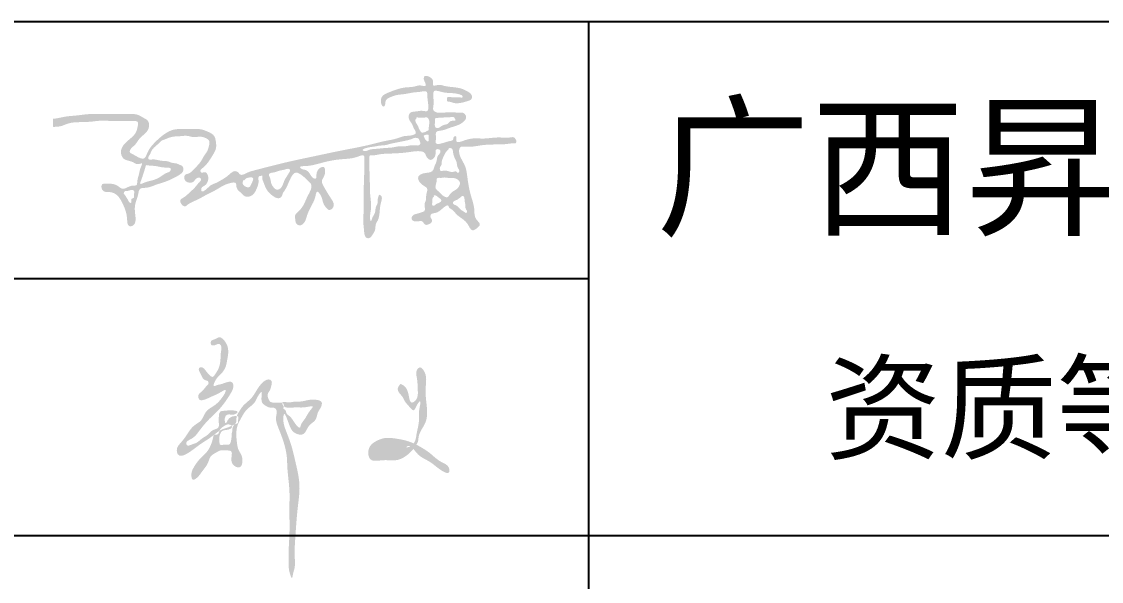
# Model space of a CAD drawing. Header units: millimetres. Extents: x 7577 to 20709, y -191 to 3630.
# Drawn here: x 11386.38 to 11432.56, y 508.54 to 532.45 of the extents above; entities that cross this region are included whole.
import ezdxf

# ---------------------------------------------------------------- set-up
doc = ezdxf.new("R2010")
doc.units = ezdxf.units.MM
doc.layers.add('独立基础', color=110, linetype='Continuous', lineweight=18)
doc.styles.get("Standard").update_dxf_attribs({"font": ''})
doc.styles.get('Standard').set_extended_font_data('SimSun')

# ---------------------------------------------------------------- blocks, each defined once
blk = doc.blocks.new('222')
h = blk.add_hatch(color=256)
edge = h.paths.add_edge_path()
edge.add_spline(control_points=[(563359.747, 2710283.663), (563359.754, 2710283.645), (563359.773, 2710283.611), (563359.796, 2710283.556), (563359.844, 2710283.557), (563359.852, 2710283.52), (563359.815, 2710283.491), (563359.792, 2710283.451), (563359.754, 2710283.425), (563359.732, 2710283.392), (563359.752, 2710283.345), (563359.817, 2710283.356), (563359.868, 2710283.385), (563359.936, 2710283.411), (563359.976, 2710283.435), (563360.06, 2710283.485), (563359.94, 2710283.283), (563359.822, 2710283.268), (563359.782, 2710283.132), (563359.676, 2710283.084), (563359.623, 2710282.986), (563359.56, 2710282.908), (563359.508, 2710282.852), (563359.536, 2710282.711), (563359.708, 2710282.856), (563359.804, 2710282.919), (563359.894, 2710282.976), (563359.963, 2710283.043), (563360.063, 2710283.067), (563360.108, 2710283.095), (563360.161, 2710283.111), (563360.153, 2710283.144), (563360.17, 2710283.187), (563360.098, 2710283.186), (563360.057, 2710283.166), (563360.021, 2710283.083), (563360.009, 2710283.178), (563360.048, 2710283.204), (563360.085, 2710283.2), (563360.12, 2710283.197), (563360.18, 2710283.241), (563360.063, 2710283.248), (563360.019, 2710283.239), (563359.958, 2710283.239), (563359.955, 2710283.17), (563359.954, 2710283.121), (563359.961, 2710283.054), (563359.884, 2710283.044), (563359.842, 2710282.985), (563359.779, 2710282.954), (563359.726, 2710282.902), (563359.674, 2710282.89), (563359.626, 2710282.87), (563359.601, 2710282.918), (563359.695, 2710282.952), (563359.758, 2710283.042), (563359.841, 2710283.145), (563359.942, 2710283.232), (563360.017, 2710283.323), (563360.074, 2710283.411), (563360.112, 2710283.478), (563360.102, 2710283.557), (563360.026, 2710283.535), (563359.975, 2710283.515), (563359.938, 2710283.511), (563359.889, 2710283.486), (563359.922, 2710283.574), (563359.968, 2710283.611), (563360.027, 2710283.68), (563360.043, 2710283.776), (563360.064, 2710283.867), (563360.035, 2710283.947), (563360.003, 2710283.986), (563359.962, 2710284.02), (563359.921, 2710283.984), (563359.866, 2710283.978), (563359.872, 2710283.911), (563359.923, 2710283.927), (563359.956, 2710283.945), (563359.991, 2710283.912), (563359.971, 2710283.843), (563359.977, 2710283.762), (563359.955, 2710283.676), (563359.922, 2710283.631), (563359.89, 2710283.576), (563359.84, 2710283.631), (563359.815, 2710283.665), (563359.787, 2710283.696), (563359.747, 2710283.696), (563359.744, 2710283.671), (563359.747, 2710283.663)], knot_values=[0, 0, 0, 0, 0.241435, 0.484746, 0.623163, 0.707656, 0.859364, 1.130632, 1.266284, 1.397696, 1.578053, 1.714788, 2.098146, 2.321644, 2.557336, 2.71018, 3.240053, 3.945486, 4.357315, 4.704169, 5.276311, 5.625097, 5.924092, 6.143042, 7.031049, 7.411518, 7.694128, 8.286541, 8.534452, 8.876718, 8.990982, 9.069314, 9.245559, 9.384156, 9.72695, 9.868204, 10.143063, 10.268526, 10.403122, 10.568693, 10.707615, 11.044501, 11.296022, 11.420896, 11.67919, 11.910298, 12.095827, 12.357939, 12.642186, 12.941528, 13.194372, 13.492174, 13.616504, 13.706365, 14.000866, 14.458648, 15.125703, 15.529146, 16.0541, 16.532849, 16.781793, 16.98736, 17.280773, 17.475823, 17.666565, 17.764092, 17.984698, 18.302444, 18.666186, 18.968908, 19.464105, 19.741891, 19.939271, 20.084719, 20.299491, 20.492681, 20.647522, 20.848594, 20.960857, 21.081256, 21.312365, 21.744868, 22.081391, 22.316632, 22.458736, 22.702498, 22.921557, 23.041956, 23.181602, 23.276705, 23.276705, 23.276705, 23.276705], degree=3, periodic=0)
edge = h.paths.add_edge_path()
edge.add_spline(control_points=[(563359.901, 2710282.984), (563359.895, 2710282.957), (563359.882, 2710282.901), (563359.836, 2710282.803), (563359.75, 2710282.739), (563359.693, 2710282.651), (563359.661, 2710282.591), (563359.676, 2710282.5), (563359.747, 2710282.554), (563359.783, 2710282.615), (563359.845, 2710282.683), (563359.861, 2710282.768), (563359.921, 2710282.8), (563359.977, 2710282.834), (563360.03, 2710282.825), (563360.099, 2710282.826), (563360.085, 2710282.748), (563360.084, 2710282.677), (563360.205, 2710282.616), (563360.211, 2710282.762), (563360.153, 2710282.833), (563360.145, 2710282.9), (563360.136, 2710282.991), (563360.139, 2710283.078), (563360.193, 2710283.169), (563360.238, 2710283.258), (563360.342, 2710283.318), (563360.359, 2710283.396), (563360.418, 2710283.458), (563360.384, 2710283.338), (563360.436, 2710283.297), (563360.482, 2710283.269), (563360.524, 2710283.278), (563360.575, 2710283.249), (563360.539, 2710283.158), (563360.604, 2710282.998), (563360.669, 2710282.829), (563360.67, 2710282.603), (563360.699, 2710282.432), (563360.69, 2710282.193), (563360.699, 2710281.989), (563360.684, 2710281.805), (563360.687, 2710281.695), (563360.684, 2710281.604), (563360.692, 2710281.554), (563360.721, 2710281.474), (563360.731, 2710281.55), (563360.757, 2710281.609), (563360.743, 2710281.75), (563360.758, 2710281.957), (563360.774, 2710282.205), (563360.813, 2710282.467), (563360.759, 2710282.691), (563360.716, 2710282.888), (563360.651, 2710283.042), (563360.623, 2710283.133), (563360.64, 2710283.244), (563360.694, 2710283.077), (563360.73, 2710283.005), (563360.857, 2710282.975), (563360.883, 2710283.094), (563360.979, 2710283.135), (563360.982, 2710283.219), (563361.021, 2710283.266), (563361.047, 2710283.338), (563360.968, 2710283.359), (563360.891, 2710283.357), (563360.814, 2710283.331), (563360.736, 2710283.339), (563360.688, 2710283.318), (563360.609, 2710283.346), (563360.624, 2710283.294), (563360.667, 2710283.264), (563360.744, 2710283.28), (563360.833, 2710283.27), (563360.887, 2710283.283), (563360.951, 2710283.291), (563360.883, 2710283.215), (563360.865, 2710283.16), (563360.815, 2710283.109), (563360.803, 2710283.039), (563360.734, 2710283.13), (563360.71, 2710283.178), (563360.656, 2710283.209), (563360.658, 2710283.25), (563360.624, 2710283.26), (563360.641, 2710283.289), (563360.632, 2710283.324), (563360.59, 2710283.323), (563360.551, 2710283.328), (563360.501, 2710283.323), (563360.469, 2710283.365), (563360.457, 2710283.415), (563360.492, 2710283.453), (563360.501, 2710283.494), (563360.517, 2710283.541), (563360.49, 2710283.57), (563360.446, 2710283.565), (563360.403, 2710283.529), (563360.352, 2710283.462), (563360.312, 2710283.381), (563360.246, 2710283.328), (563360.197, 2710283.281), (563360.169, 2710283.232), (563360.132, 2710283.179), (563360.15, 2710283.113), (563360.093, 2710283.079), (563360.1, 2710283.039), (563360.09, 2710283.009), (563360.09, 2710282.971), (563360.085, 2710282.931), (563360.069, 2710282.876), (563360.018, 2710282.893), (563359.962, 2710282.873), (563359.962, 2710282.936), (563359.959, 2710282.974), (563359.973, 2710283.006), (563359.995, 2710283.049), (563360.055, 2710283.029), (563360.103, 2710283.074), (563360.055, 2710283.113), (563360.006, 2710283.078), (563359.958, 2710283.044), (563359.955, 2710282.978), (563359.903, 2710282.995), (563359.901, 2710282.984)], knot_values=[0, 0, 0, 0, 0.323183, 0.688057, 1.265438, 1.578524, 1.909631, 2.137553, 2.338433, 2.686776, 3.097923, 3.378242, 3.650315, 3.875533, 4.12048, 4.315311, 4.533266, 4.864068, 5.162473, 5.685517, 5.874437, 6.293279, 6.443449, 6.976463, 7.280525, 7.702981, 8.145843, 8.602973, 8.660681, 9.028769, 9.25183, 9.489451, 9.611924, 9.755129, 10.086723, 10.535745, 11.820585, 12.197219, 13.224019, 13.880256, 15.056014, 15.658186, 16.068334, 16.396452, 16.67531, 16.862109, 16.973071, 17.319025, 17.776507, 18.557383, 19.840175, 20.730779, 21.699683, 22.548276, 23.165681, 23.643501, 23.780724, 24.220123, 24.713003, 25.008634, 25.461518, 25.835338, 26.136051, 26.345753, 26.606272, 26.822509, 27.139715, 27.569335, 27.7657, 28.039262, 28.265837, 28.390288, 28.508218, 28.886147, 29.248668, 29.554142, 29.644771, 29.833902, 30.281951, 30.566762, 30.662216, 30.983224, 31.306298, 31.498465, 31.627419, 31.724103, 31.801055, 31.96733, 32.034639, 32.265184, 32.472299, 32.558457, 32.878262, 32.953673, 33.161724, 33.386254, 33.470782, 33.590375, 33.8598, 34.125813, 34.589903, 34.917625, 35.128942, 35.398271, 35.598688, 35.869184, 36.09329, 36.243391, 36.304974, 36.469943, 36.681166, 36.828286, 37.038108, 37.217499, 37.369818, 37.62416, 37.7046, 37.791709, 38.165414, 38.282109, 38.4089, 38.706737, 38.896922, 39.12496, 39.26717, 39.26717, 39.26717, 39.26717], degree=3, periodic=0)
h = blk.add_hatch(color=256)
edge = h.paths.add_edge_path()
edge.add_spline(control_points=[(563361.872, 2710283.512), (563361.911, 2710283.494), (563361.941, 2710283.431), (563361.953, 2710283.305), (563362.042, 2710283.362), (563362.033, 2710283.464), (563362.034, 2710283.566), (563362.008, 2710283.652), (563362.059, 2710283.706), (563362.142, 2710283.619), (563362.102, 2710283.466), (563362.134, 2710283.289), (563362.135, 2710283.11), (563362.04, 2710283.01), (563362.042, 2710282.924), (563362.002, 2710282.852), (563361.94, 2710282.78), (563361.811, 2710282.709), (563361.689, 2710282.737), (563361.519, 2710282.694), (563361.507, 2710282.863), (563361.598, 2710282.926), (563361.694, 2710282.964), (563361.803, 2710282.951), (563361.895, 2710282.935), (563361.988, 2710282.904), (563362.07, 2710282.86), (563362.176, 2710282.793), (563362.256, 2710282.706), (563362.365, 2710282.673), (563362.37, 2710282.565), (563362.241, 2710282.638), (563362.174, 2710282.709), (563362.058, 2710282.756), (563362.004, 2710282.824), (563361.944, 2710282.896), (563361.891, 2710282.835), (563361.842, 2710282.796), (563361.778, 2710282.764), (563361.703, 2710282.772), (563361.637, 2710282.764), (563361.572, 2710282.813), (563361.61, 2710282.881), (563361.69, 2710282.864), (563361.778, 2710282.865), (563361.863, 2710282.862), (563361.943, 2710282.853), (563362.011, 2710282.905), (563362.02, 2710282.995), (563362.041, 2710283.079), (563362.053, 2710283.168), (563362.041, 2710283.239), (563362.08, 2710283.371), (563362.019, 2710283.299), (563361.998, 2710283.215), (563361.939, 2710283.295), (563361.898, 2710283.334), (563361.878, 2710283.389), (563361.84, 2710283.422), (563361.818, 2710283.47), (563361.839, 2710283.499), (563361.856, 2710283.529), (563361.867, 2710283.514), (563361.872, 2710283.512)], knot_values=[0, 0, 0, 0, 0.53186, 0.87731, 1.070876, 1.531475, 2.040129, 2.397091, 2.570395, 2.758382, 3.590361, 4.40019, 5.022738, 5.728825, 5.95739, 6.041425, 6.746934, 7.125305, 7.783743, 8.330377, 8.840766, 9.25301, 9.651439, 10.103146, 10.582561, 10.820404, 11.324898, 11.731594, 12.374595, 12.803262, 12.991137, 13.383763, 13.947722, 14.495838, 14.775252, 15.124929, 15.339263, 15.606432, 15.952108, 16.177767, 16.537029, 16.776266, 16.986355, 17.269054, 17.683186, 18.116106, 18.32296, 18.672638, 19.02364, 19.406844, 19.784471, 20.066283, 20.481316, 20.654596, 20.967366, 21.246804, 21.513923, 21.749379, 21.922659, 22.160326, 22.286379, 22.392707, 22.460489, 22.460489, 22.460489, 22.460489], degree=3, periodic=0)

msp = doc.modelspace()

# ---------------------------------------------------------------- hatches: boundary and pattern name
h = msp.add_hatch(color=7)
edge = h.paths.add_edge_path(flags=16)
edge.add_spline(control_points=[(11395.842, 525.612), (11395.83, 525.578), (11395.829, 525.5), (11395.907, 525.433), (11395.982, 525.384), (11396.066, 525.367), (11396.156, 525.388), (11396.181, 525.481), (11396.23, 525.556), (11396.262, 525.643), (11396.295, 525.714), (11396.268, 525.803), (11396.154, 525.803), (11396.063, 525.779), (11395.954, 525.756), (11395.924, 525.659), (11395.848, 525.678), (11395.844, 525.639), (11395.845, 525.621), (11395.842, 525.612)], knot_values=[0, 0, 0, 0, 1.094844, 2.010583, 2.936971, 3.772058, 4.559337, 5.371692, 6.406572, 7.298431, 8.125414, 8.707814, 9.723429, 10.914867, 11.774738, 12.831234, 13.232699, 13.516351, 13.791121, 13.791121, 13.791121, 13.791121], degree=3, periodic=0)
edge = h.paths.add_edge_path()
edge.add_spline(control_points=[(11387.72, 527.969), (11387.72, 528.035), (11387.715, 528.139), (11387.726, 528.24), (11387.714, 528.309), (11387.797, 528.305), (11387.981, 528.335), (11388.318, 528.415), (11388.773, 528.436), (11389.171, 528.506), (11389.536, 528.501), (11389.907, 528.5), (11390.297, 528.515), (11390.733, 528.497), (11391.045, 528.506), (11391.359, 528.493), (11391.558, 528.351), (11391.796, 528.242), (11391.862, 527.989), (11391.738, 527.689), (11391.415, 527.507), (11391.265, 527.178), (11391.049, 527.055), (11390.981, 526.855), (11391.264, 526.736), (11391.598, 526.476), (11391.739, 526.795), (11391.835, 527.025), (11392.092, 527.313), (11392.406, 527.6), (11392.718, 527.798), (11393.108, 527.885), (11393.52, 527.846), (11393.997, 527.891), (11394.349, 527.751), (11394.633, 527.614), (11394.695, 527.316), (11394.728, 527.029), (11394.529, 526.707), (11394.35, 526.403), (11394.149, 526.216), (11394.006, 526.097), (11394.067, 525.96), (11394.232, 526.064), (11394.427, 525.819), (11394.333, 525.481), (11394.091, 525.395), (11394.05, 525.287), (11394.093, 525.15), (11394.321, 525.305), (11394.442, 525.474), (11394.702, 525.55), (11394.899, 525.673), (11395.121, 525.792), (11395.291, 525.951), (11395.489, 526.102), (11395.649, 526.021), (11395.761, 525.836), (11396.037, 526.018), (11396.63, 526.173), (11397.632, 526.438), (11398.912, 526.702), (11400.142, 526.968), (11401.146, 527.147), (11401.897, 527.359), (11402.382, 527.426), (11402.756, 527.592), (11403.019, 527.559), (11403.305, 527.681), (11403.141, 527.883), (11403.096, 528.079), (11402.943, 528.235), (11402.918, 528.431), (11403.018, 528.608), (11403.271, 528.6), (11403.485, 528.672), (11403.74, 528.589), (11403.783, 528.756), (11403.768, 528.968), (11403.727, 529.187), (11403.737, 529.52), (11403.414, 529.439), (11403.131, 529.437), (11402.795, 529.35), (11402.444, 529.333), (11402.181, 529.244), (11401.979, 529.139), (11401.921, 528.996), (11401.943, 528.884), (11401.85, 528.793), (11401.753, 528.922), (11401.74, 529.06), (11401.779, 529.303), (11402.102, 529.434), (11402.432, 529.568), (11402.809, 529.657), (11403.155, 529.646), (11403.396, 529.762), (11403.708, 529.65), (11403.637, 529.853), (11403.593, 529.94), (11403.57, 530.035), (11403.603, 530.144), (11403.731, 530.132), (11403.864, 530.083), (11404.004, 529.949), (11403.966, 529.82), (11403.97, 529.678), (11404.233, 529.785), (11404.484, 529.682), (11404.837, 529.654), (11405.182, 529.611), (11405.424, 529.483), (11405.616, 529.375), (11405.661, 529.216), (11405.599, 529.106), (11405.45, 529.054), (11405.245, 528.99), (11405.009, 528.95), (11404.821, 528.981), (11404.71, 529.038), (11404.579, 529.016), (11404.56, 529.129), (11404.583, 529.264), (11404.802, 529.206), (11404.978, 529.215), (11405.114, 529.221), (11405.244, 529.189), (11405.238, 529.296), (11405.065, 529.365), (11404.827, 529.402), (11404.533, 529.403), (11404.316, 529.454), (11404.165, 529.495), (11404.014, 529.514), (11403.975, 529.358), (11403.998, 529.149), (11404.013, 528.912), (11403.961, 528.692), (11404.047, 528.599), (11404.257, 528.526), (11404.618, 528.608), (11404.986, 528.553), (11405.29, 528.579), (11405.469, 528.331), (11405.14, 528.028), (11404.733, 527.949), (11404.409, 527.788), (11404.124, 527.78), (11404.078, 527.62), (11404.132, 527.479), (11404.007, 527.14), (11404.454, 527.28), (11404.654, 527.346), (11404.868, 527.371), (11404.826, 527.529), (11405.009, 527.601), (11404.89, 527.19), (11405.588, 527.526), (11406.068, 527.408), (11406.753, 527.536), (11407.165, 527.468), (11407.417, 527.534), (11407.497, 527.45), (11407.54, 527.381), (11407.539, 527.309), (11407.52, 527.245), (11407.442, 527.253), (11407.325, 527.252), (11407.102, 527.214), (11406.68, 527.2), (11406.077, 527.205), (11405.585, 527.067), (11405.133, 527.143), (11405.034, 526.75), (11405.384, 526.367), (11405.451, 525.693), (11405.561, 525.067), (11405.775, 524.499), (11405.722, 524.038), (11406.06, 523.8), (11405.849, 523.613), (11405.605, 523.465), (11405.434, 523.965), (11405.028, 524.103), (11404.827, 524.422), (11404.65, 524.492), (11404.627, 524.675), (11404.307, 524.406), (11404.154, 524.271), (11403.856, 524.257), (11403.861, 524.069), (11403.938, 523.998), (11403.934, 523.85), (11403.788, 523.778), (11403.604, 523.756), (11403.548, 523.957), (11403.338, 523.915), (11403.191, 523.907), (11403.042, 523.979), (11403.071, 524.196), (11403.295, 524.24), (11403.455, 524.296), (11403.69, 524.362), (11403.565, 524.633), (11403.7, 524.842), (11403.657, 525.07), (11403.783, 525.312), (11403.561, 525.449), (11403.393, 525.56), (11403.3, 525.817), (11403.506, 525.976), (11403.715, 525.985), (11403.99, 526.044), (11404.029, 526.287), (11404.15, 526.483), (11404.137, 526.695), (11404.264, 526.803), (11404.312, 526.921), (11404.229, 527.014), (11404.068, 527.008), (11404.093, 526.822), (11404.067, 526.658), (11403.862, 526.481), (11403.678, 526.668), (11403.638, 526.864), (11403.354, 526.945), (11402.856, 526.846), (11402.257, 526.815), (11401.697, 526.801), (11401.461, 526.723), (11401.259, 526.758), (11401.256, 526.626), (11401.24, 526.45), (11401.257, 526.097), (11401.279, 525.639), (11401.265, 525.08), (11401.373, 524.489), (11401.26, 524.197), (11401.298, 523.907), (11401.36, 523.978), (11401.366, 524.071), (11401.453, 524.184), (11401.517, 524.349), (11401.509, 524.538), (11401.628, 524.687), (11401.594, 524.85), (11401.637, 524.945), (11401.659, 525.074), (11401.735, 525.032), (11401.821, 524.933), (11401.709, 524.639), (11401.697, 524.316), (11401.654, 523.995), (11401.501, 523.8), (11401.529, 523.564), (11401.401, 523.367), (11401.285, 523.185), (11401.118, 523.201), (11401.037, 523.339), (11401.026, 523.566), (11400.984, 523.858), (11401.011, 524.316), (11401.002, 524.868), (11401.02, 525.696), (11401.048, 526.244), (11401.033, 526.795), (11400.607, 526.607), (11400.253, 526.59), (11399.649, 526.536), (11399.179, 526.406), (11398.723, 526.29), (11398.52, 526.28), (11398.248, 526.269), (11398.374, 526.124), (11398.561, 526.138), (11398.727, 525.941), (11398.806, 525.769), (11399.005, 525.718), (11398.975, 525.942), (11399.031, 526.093), (11399.142, 526.217), (11399.323, 526.28), (11399.39, 526.029), (11399.322, 525.839), (11399.191, 525.632), (11399.291, 525.425), (11399.426, 525.191), (11399.588, 524.927), (11399.768, 524.675), (11399.69, 524.457), (11399.522, 524.374), (11399.387, 524.515), (11399.275, 524.678), (11399.239, 524.876), (11399.173, 525.042), (11398.999, 525.291), (11398.938, 524.896), (11398.798, 524.617), (11398.584, 524.234), (11398.519, 523.876), (11398.293, 523.703), (11398.091, 523.822), (11398.088, 524.008), (11398.054, 524.191), (11398.237, 524.353), (11398.436, 524.567), (11398.558, 524.9), (11398.7, 525.154), (11398.784, 525.351), (11398.775, 525.519), (11398.561, 525.706), (11398.387, 525.905), (11398.141, 526.014), (11398.02, 525.97), (11397.818, 525.701), (11397.749, 525.373), (11397.53, 525.108), (11397.524, 524.936), (11397.347, 524.894), (11397.231, 524.934), (11397.072, 525.039), (11396.893, 525.194), (11396.781, 525.429), (11396.729, 525.59), (11396.669, 525.711), (11396.676, 525.786), (11396.684, 525.877), (11396.606, 525.859), (11396.481, 525.855), (11396.54, 525.598), (11396.454, 525.358), (11396.346, 525.094), (11396.133, 524.964), (11395.916, 524.958), (11395.791, 525.132), (11395.629, 525.235), (11395.555, 525.39), (11395.571, 525.614), (11395.248, 525.545), (11395.012, 525.461), (11394.691, 525.248), (11394.3, 525.073), (11393.88, 524.816), (11393.549, 524.703), (11393.384, 524.545), (11393.274, 524.581), (11393.202, 524.674), (11393.122, 524.84), (11393.301, 524.923), (11393.461, 525.049), (11393.646, 525.223), (11393.829, 525.395), (11393.933, 525.549), (11394.029, 525.62), (11394.079, 525.729), (11393.962, 525.818), (11393.813, 525.742), (11393.737, 525.574), (11393.546, 525.558), (11393.387, 525.624), (11393.326, 525.759), (11393.349, 525.932), (11393.579, 525.951), (11393.784, 526.194), (11394.037, 526.422), (11394.174, 526.722), (11394.33, 526.903), (11394.39, 527.13), (11394.447, 527.356), (11394.266, 527.479), (11394.022, 527.572), (11393.74, 527.489), (11393.44, 527.598), (11393.202, 527.551), (11392.944, 527.55), (11392.714, 527.513), (11392.528, 527.423), (11392.355, 527.366), (11392.25, 527.248), (11392.093, 527.116), (11391.93, 526.965), (11391.888, 526.782), (11391.805, 526.7), (11391.777, 526.537), (11391.982, 526.57), (11392.157, 526.554), (11392.382, 526.492), (11392.627, 526.503), (11392.822, 526.401), (11393.004, 526.406), (11393.131, 526.33), (11393.273, 526.296), (11393.303, 526.173), (11393.295, 526.06), (11393.194, 525.933), (11392.92, 525.788), (11392.557, 525.6), (11392.148, 525.501), (11391.846, 525.361), (11391.631, 525.348), (11391.399, 525.326), (11391.378, 525.067), (11391.289, 524.831), (11391.196, 524.514), (11391.246, 524.202), (11391.269, 523.924), (11391.181, 523.725), (11390.902, 523.676), (11390.9, 524.033), (11390.847, 524.359), (11390.7, 524.701), (11390.51, 525.027), (11390.218, 525.206), (11389.927, 525.147), (11389.788, 525.311), (11389.778, 525.533), (11389.974, 525.531), (11390.186, 525.535), (11390.448, 525.503), (11390.739, 525.201), (11391.005, 525.486), (11391.327, 525.429), (11391.323, 525.688), (11391.396, 525.887), (11391.438, 526.131), (11391.494, 526.266), (11391.568, 526.437), (11391.327, 526.314), (11391.177, 526.447), (11390.957, 526.509), (11390.727, 526.564), (11390.641, 526.751), (11390.621, 526.928), (11390.701, 527.172), (11390.972, 527.405), (11391.278, 527.659), (11391.337, 527.936), (11391.398, 528.205), (11391.123, 528.203), (11390.802, 528.206), (11390.302, 528.191), (11389.798, 528.239), (11389.321, 528.164), (11388.87, 528.159), (11388.429, 528.142), (11388.065, 527.968), (11387.898, 527.96), (11387.72, 527.952), (11387.72, 527.969)], knot_values=[0, 0, 0, 0, 1.976312, 3.018367, 3.269898, 3.749702, 4.834006, 9.62362, 13.452743, 18.627688, 21.612948, 24.346242, 29.741381, 33.302581, 37.366558, 39.173731, 42.502539, 44.546889, 46.627753, 49.567369, 53.604173, 57.284866, 59.75768, 61.074803, 62.326696, 67.979375, 69.132216, 71.889253, 75.683349, 80.376133, 84.739519, 86.490853, 92.234156, 97.068019, 100.429757, 103.693796, 105.598345, 109.17742, 112.023186, 116.60901, 119.542734, 120.725083, 121.411546, 123.11809, 124.588039, 129.410696, 130.720715, 131.927345, 132.512105, 134.442431, 137.229942, 139.767682, 141.969606, 144.264473, 147.202208, 149.156303, 150.995179, 151.77243, 155.250043, 157.768724, 171.532936, 185.086132, 197.290427, 209.084545, 215.623844, 220.562481, 223.780967, 227.404624, 228.938971, 231.18602, 232.99334, 235.279714, 237.39077, 238.413247, 240.945245, 243.852354, 245.95977, 246.754168, 248.413036, 252.429649, 254.024041, 256.622344, 259.532533, 263.465936, 266.597203, 270.043433, 271.790493, 273.165009, 274.278271, 275.155617, 275.96863, 278.137574, 279.489418, 282.933465, 287.218074, 290.631735, 294.43893, 297.066035, 299.279555, 300.631477, 301.741743, 302.480205, 303.51679, 304.510579, 305.744526, 308.045667, 309.10708, 309.738011, 311.721468, 314.587144, 318.560317, 321.978382, 324.929444, 326.726307, 328.375842, 329.212915, 330.25815, 332.912487, 335.737852, 337.322197, 338.464063, 339.540303, 340.517248, 341.291475, 343.24226, 345.424661, 346.906066, 347.790693, 348.283761, 349.37956, 352.817893, 355.786154, 358.093634, 359.322049, 360.782347, 361.645093, 363.565636, 367.250663, 368.807935, 369.801923, 370.698936, 375.382624, 380.290659, 382.057817, 384.048911, 387.541174, 392.467198, 396.884683, 398.870852, 399.463262, 401.525914, 403.50169, 407.635898, 409.387035, 411.233271, 412.280452, 413.20357, 415.190434, 419.044115, 426.82695, 433.696307, 438.234604, 439.880328, 440.5342, 441.546128, 442.183141, 442.753004, 443.168649, 444.25252, 446.435187, 449.787888, 457.012911, 463.817808, 466.622312, 467.653782, 474.772731, 480.221843, 487.75307, 493.758919, 498.268061, 500.770469, 503.126663, 504.93944, 508.215227, 514.602973, 517.725651, 519.162893, 519.653701, 522.57407, 525.985365, 528.091346, 529.420767, 530.44176, 531.074818, 533.51958, 534.412854, 536.192404, 538.038156, 539.769774, 540.822907, 542.444399, 544.691107, 546.792547, 548.016807, 551.031041, 552.848139, 555.141276, 557.888754, 559.117839, 562.162851, 564.274516, 565.814007, 568.969099, 570.805367, 573.405532, 575.322644, 577.850069, 578.932876, 580.303886, 580.965396, 582.395387, 583.584192, 585.599442, 587.646145, 589.914983, 591.789159, 593.27422, 597.94608, 607.063846, 611.402782, 614.073872, 615.321987, 615.878503, 617.519975, 620.919802, 626.227157, 631.278458, 637.955565, 642.446505, 643.232821, 643.760483, 644.456326, 646.177092, 647.742257, 649.719808, 651.636288, 652.979528, 654.238301, 655.194152, 655.659487, 656.394987, 659.092563, 663.591374, 666.73103, 668.397875, 670.738048, 673.250698, 675.453964, 676.439317, 677.660828, 679.829027, 683.261807, 686.437325, 693.520123, 699.871158, 710.80178, 711.665262, 714.371367, 719.852061, 724.798696, 731.582425, 735.049173, 737.977924, 739.413207, 740.181114, 742.294893, 744.847896, 747.080249, 748.01495, 749.656081, 751.744516, 753.156469, 754.723524, 756.064382, 759.453584, 761.036376, 762.882106, 765.701193, 769.323154, 772.347842, 774.172791, 775.585183, 777.013936, 779.293074, 781.697647, 782.695741, 785.087573, 787.226283, 790.776274, 796.031545, 799.610519, 801.573474, 803.326881, 805.300637, 806.912735, 808.495868, 812.035945, 815.779267, 818.869602, 820.811829, 822.125877, 823.541907, 828.940789, 830.302191, 831.031036, 832.606796, 840.023967, 840.684534, 842.883131, 844.244533, 845.363175, 846.535711, 849.926761, 852.286909, 854.171399, 855.113645, 856.128269, 856.673621, 857.147526, 858.050728, 860.090115, 862.716938, 866.384136, 867.936357, 870.065038, 872.061231, 873.982345, 875.67185, 877.131449, 879.445427, 882.719542, 885.677448, 890.574174, 895.673374, 900.269723, 901.080783, 902.0814, 903.195863, 904.760709, 906.51745, 907.912156, 911.149921, 913.959999, 915.505406, 916.565642, 917.656816, 918.348052, 920.340725, 921.570186, 923.703426, 925.112377, 926.520541, 927.902372, 929.517787, 932.398315, 937.179688, 939.59686, 942.195605, 944.091548, 946.864224, 947.8244, 950.291283, 954.566441, 955.923755, 959.676397, 961.5313, 963.693704, 966.5664, 967.727809, 969.03891, 971.169049, 973.960761, 975.413252, 976.517354, 977.539594, 979.222904, 980.846563, 983.344484, 985.952933, 988.091281, 989.728729, 991.182119, 992.528204, 993.655163, 994.585274, 995.88215, 998.258073, 1003.821633, 1008.058251, 1010.833525, 1013.583601, 1014.67668, 1017.228742, 1019.702485, 1022.748285, 1026.782974, 1029.033757, 1031.10648, 1032.665939, 1035.775685, 1038.774974, 1043.505154, 1046.495812, 1049.996333, 1053.115253, 1054.040804, 1056.294707, 1057.620278, 1059.043068, 1062.953747, 1065.090649, 1070.123473, 1071.433068, 1073.272203, 1075.944948, 1078.502315, 1080.15249, 1081.014965, 1082.574426, 1084.823859, 1086.961129, 1089.405106, 1091.419354, 1092.609896, 1094.709199, 1098.735043, 1103.263313, 1105.737056, 1107.750914, 1109.564562, 1112.173013, 1118.219875, 1124.030812, 1127.369626, 1132.591904, 1137.489058, 1140.639116, 1143.742249, 1144.231568, 1144.231568, 1144.231568, 1144.231568], degree=3, periodic=0)
edge = h.paths.add_edge_path(flags=16)
edge.add_spline(control_points=[(11396.961, 525.873), (11396.995, 525.813), (11397.032, 525.691), (11397.053, 525.52), (11397.143, 525.383), (11397.247, 525.26), (11397.401, 525.281), (11397.508, 525.375), (11397.576, 525.543), (11397.63, 525.703), (11397.717, 525.827), (11397.777, 525.928), (11397.831, 526.013), (11397.88, 526.093), (11397.799, 526.194), (11397.611, 526.113), (11397.4, 526.092), (11397.201, 526.004), (11397.049, 525.996), (11396.95, 525.943), (11396.953, 525.887), (11396.961, 525.873)], knot_values=[0, 0, 0, 0, 2.065977, 3.778019, 5.026363, 7.020016, 7.991516, 9.334166, 11.098954, 13.338472, 14.354147, 15.643986, 16.805999, 17.506465, 18.120776, 20.055848, 22.53053, 24.848178, 26.280873, 27.23305, 27.71727, 27.71727, 27.71727, 27.71727], degree=3, periodic=0)
edge = h.paths.add_edge_path(flags=17)
edge.add_spline(control_points=[(11403.304, 527.479), (11403.33, 527.478), (11403.39, 527.431), (11403.402, 527.339), (11403.444, 527.259), (11403.385, 527.128), (11403.077, 527.215), (11402.808, 527.098), (11402.496, 527.137), (11402.246, 527.064), (11401.923, 527.058), (11401.581, 527.012), (11401.264, 527.006), (11401.061, 526.882), (11400.931, 526.989), (11401.243, 527.101), (11401.409, 527.094), (11401.691, 527.161), (11401.927, 527.159), (11402.165, 527.24), (11402.393, 527.278), (11402.643, 527.336), (11402.884, 527.375), (11403.081, 527.441), (11403.183, 527.488), (11403.257, 527.488), (11403.291, 527.479), (11403.304, 527.479)], knot_values=[0, 0, 0, 0, 0.777686, 1.929051, 2.760418, 3.308433, 5.798843, 10.064954, 12.451385, 14.874019, 17.777373, 22.090389, 25.106741, 27.549329, 27.908396, 29.455131, 33.457187, 35.066045, 37.764147, 40.527792, 42.5051, 44.669727, 48.209364, 49.784594, 50.888217, 51.544484, 51.936834, 51.936834, 51.936834, 51.936834], degree=3, periodic=0)
edge = h.paths.add_edge_path(flags=16)
edge.add_spline(control_points=[(11403.589, 527.536), (11403.602, 527.496), (11403.634, 527.426), (11403.689, 527.36), (11403.778, 527.308), (11403.798, 527.426), (11403.786, 527.5), (11403.8, 527.595), (11403.749, 527.633), (11403.681, 527.625), (11403.631, 527.606), (11403.567, 527.577), (11403.585, 527.548), (11403.589, 527.536)], knot_values=[0, 0, 0, 0, 1.245613, 2.175218, 2.84887, 3.463701, 4.88207, 5.540711, 6.008538, 6.560514, 7.449846, 7.84399, 8.22639, 8.22639, 8.22639, 8.22639], degree=3, periodic=0)
edge = h.paths.add_edge_path(flags=16)
edge.add_spline(control_points=[(11403.271, 528.327), (11403.244, 528.315), (11403.203, 528.227), (11403.257, 528.101), (11403.343, 527.99), (11403.368, 527.874), (11403.426, 527.792), (11403.475, 527.696), (11403.58, 527.716), (11403.667, 527.742), (11403.722, 527.792), (11403.793, 527.807), (11403.789, 527.867), (11403.797, 528.018), (11403.852, 528.212), (11403.73, 528.371), (11403.61, 528.35), (11403.494, 528.339), (11403.386, 528.356), (11403.316, 528.354), (11403.277, 528.36), (11403.258, 528.338), (11403.274, 528.328), (11403.271, 528.327)], knot_values=[0, 0, 0, 0, 0.861244, 2.431031, 3.852702, 5.085635, 5.85594, 6.934384, 7.860311, 8.665001, 9.656767, 10.144616, 10.436036, 11.285115, 14.912628, 15.689596, 16.719567, 18.186906, 19.266269, 19.953127, 20.276731, 20.450871, 20.557842, 20.557842, 20.557842, 20.557842], degree=3, periodic=0)
edge = h.paths.add_edge_path(flags=16)
edge.add_spline(control_points=[(11404.066, 528.283), (11404.065, 528.229), (11404.054, 528.142), (11404.05, 528.031), (11404.058, 527.936), (11404.131, 527.907), (11404.21, 527.898), (11404.291, 527.958), (11404.382, 528.014), (11404.488, 528.055), (11404.609, 528.064), (11404.663, 528.165), (11404.748, 528.208), (11404.832, 528.224), (11404.89, 528.222), (11404.956, 528.234), (11404.906, 528.296), (11404.881, 528.405), (11404.677, 528.352), (11404.499, 528.373), (11404.336, 528.337), (11404.206, 528.344), (11404.137, 528.334), (11404.065, 528.348), (11404.069, 528.308), (11404.066, 528.294), (11404.066, 528.283)], knot_values=[0, 0, 0, 0, 1.627271, 2.564917, 3.463325, 4.107991, 4.704694, 5.809748, 6.927935, 7.926836, 9.222179, 10.242214, 11.082175, 11.993147, 12.703979, 13.04412, 13.515506, 14.375081, 16.367968, 18.130075, 20.108708, 21.275945, 21.825603, 22.498973, 22.613285, 22.934178, 22.934178, 22.934178, 22.934178], degree=3, periodic=0)
edge = h.paths.add_edge_path(flags=16)
edge.add_spline(control_points=[(11404.626, 526.978), (11404.576, 526.935), (11404.49, 526.841), (11404.421, 526.661), (11404.335, 526.507), (11404.357, 526.338), (11404.269, 526.239), (11404.256, 526.136), (11404.307, 526.053), (11404.436, 526.098), (11404.607, 526.082), (11404.794, 525.993), (11404.972, 526.087), (11405.03, 525.954), (11405.144, 526.077), (11404.989, 526.222), (11405.008, 526.431), (11404.907, 526.605), (11404.844, 526.764), (11404.829, 526.895), (11404.812, 527.005), (11404.741, 527.054), (11404.633, 527.055), (11404.64, 526.99), (11404.626, 526.978)], knot_values=[0, 0, 0, 0, 2.001049, 3.674502, 5.771722, 7.156147, 8.41876, 9.470853, 10.127335, 10.852845, 13.021442, 15.353893, 16.866073, 17.608889, 18.399536, 20.205357, 22.625681, 24.41842, 26.100767, 27.697592, 28.445905, 29.247463, 30.191838, 30.721959, 30.721959, 30.721959, 30.721959], degree=3, periodic=0)
edge = h.paths.add_edge_path(flags=16)
edge.add_spline(control_points=[(11404.133, 525.665), (11404.129, 525.611), (11404.102, 525.507), (11404.058, 525.344), (11404.179, 525.221), (11404.306, 525.111), (11404.422, 524.98), (11404.611, 524.92), (11404.693, 525.081), (11404.823, 525.206), (11405.007, 525.287), (11405.1, 525.433), (11405.151, 525.583), (11405.037, 525.711), (11404.878, 525.784), (11404.674, 525.748), (11404.478, 525.815), (11404.307, 525.761), (11404.199, 525.79), (11404.118, 525.745), (11404.135, 525.692), (11404.133, 525.665)], knot_values=[0, 0, 0, 0, 1.621992, 3.308842, 4.508909, 6.438784, 8.406396, 9.887104, 11.272649, 13.072815, 15.431049, 16.969104, 18.225996, 19.790057, 21.47997, 23.344688, 25.770547, 27.41792, 28.509462, 29.001281, 29.820485, 29.820485, 29.820485, 29.820485], degree=3, periodic=0)
edge = h.paths.add_edge_path(flags=16)
edge.add_spline(control_points=[(11404.01, 524.976), (11403.975, 524.954), (11403.932, 524.853), (11403.949, 524.734), (11403.929, 524.637), (11403.963, 524.578), (11404.032, 524.579), (11404.09, 524.657), (11404.192, 524.688), (11404.277, 524.734), (11404.341, 524.786), (11404.31, 524.866), (11404.25, 524.912), (11404.185, 524.952), (11404.141, 525), (11404.086, 525.018), (11404.034, 525.049), (11403.997, 525.012), (11404.021, 524.982), (11404.01, 524.976)], knot_values=[0, 0, 0, 0, 1.23237, 2.862046, 3.675794, 4.080594, 4.699096, 5.35691, 6.876583, 7.681133, 8.417953, 8.942195, 9.954773, 10.679344, 11.236603, 11.826958, 12.460554, 12.741244, 13.107108, 13.107108, 13.107108, 13.107108], degree=3, periodic=0)
edge = h.paths.add_edge_path(flags=16)
edge.add_spline(control_points=[(11404.917, 524.804), (11404.884, 524.789), (11404.828, 524.762), (11404.822, 524.656), (11404.94, 524.614), (11405.044, 524.551), (11405.127, 524.453), (11405.212, 524.374), (11405.306, 524.337), (11405.37, 524.257), (11405.458, 524.322), (11405.384, 524.426), (11405.349, 524.53), (11405.36, 524.661), (11405.321, 524.786), (11405.327, 524.903), (11405.288, 525.01), (11405.199, 524.997), (11405.156, 524.94), (11405.091, 524.902), (11405.035, 524.856), (11404.985, 524.831), (11404.944, 524.817), (11404.927, 524.809), (11404.917, 524.804)], knot_values=[0, 0, 0, 0, 1.078617, 1.584482, 2.769352, 4.19498, 5.366298, 6.581313, 7.563654, 8.507528, 8.990575, 10.154726, 11.423765, 12.462376, 13.998568, 15.210379, 16.153849, 16.746294, 17.483217, 18.246977, 18.971547, 19.662222, 19.902153, 20.241453, 20.241453, 20.241453, 20.241453], degree=3, periodic=0)
edge = h.paths.add_edge_path(flags=16)
edge.add_spline(control_points=[(11390.766, 525.083), (11390.79, 525.056), (11390.831, 524.999), (11390.874, 524.913), (11390.946, 524.83), (11390.961, 524.729), (11391.113, 524.677), (11391.02, 524.898), (11391.201, 524.905), (11391.186, 525.033), (11391.193, 525.116), (11391.208, 525.212), (11391.124, 525.27), (11391.007, 525.252), (11390.9, 525.2), (11390.783, 525.225), (11390.736, 525.134), (11390.758, 525.091), (11390.766, 525.083)], knot_values=[0, 0, 0, 0, 1.076924, 2.082744, 2.865184, 4.332782, 4.901003, 6.550431, 7.733202, 8.571799, 9.759042, 10.52869, 11.144503, 12.459715, 13.851956, 14.688205, 15.691416, 16.049705, 16.049705, 16.049705, 16.049705], degree=3, periodic=0)
edge = h.paths.add_edge_path(flags=16)
edge.add_spline(control_points=[(11391.684, 526.274), (11391.663, 526.188), (11391.61, 526.016), (11391.54, 525.794), (11391.485, 525.649), (11391.418, 525.47), (11391.695, 525.614), (11391.929, 525.647), (11392.294, 525.776), (11392.518, 525.985), (11392.723, 526.025), (11392.814, 526.228), (11392.395, 526.194), (11392.132, 526.307), (11391.881, 526.283), (11391.699, 526.335), (11391.686, 526.285), (11391.684, 526.274)], knot_values=[0, 0, 0, 0, 2.639694, 5.480822, 6.640847, 7.833901, 9.379189, 12.619169, 16.706763, 20.039631, 21.716381, 22.636913, 25.384768, 29.554076, 32.467188, 33.476001, 33.820235, 33.820235, 33.820235, 33.820235], degree=3, periodic=0)

# ---------------------------------------------------------------- linework, layer by layer
at = {"color": 7}
msp.add_line((11410.621, 532.452), (11410.621, 477.552), dxfattribs=at)
msp.add_lwpolyline([(11342.231, 532.452), (11527.516, 532.452)], dxfattribs=at)
at = {"color": 7, "lineweight": -3}
for points in [[(11342.231, 521.472), (11410.621, 521.472)], [(11342.231, 510.492), (11527.516, 510.492)]]:
    msp.add_lwpolyline(points, dxfattribs=at)

# ---------------------------------------------------------------- block references
at = {"layer": '独立基础', "xscale": 4.090909090130336, "yscale": 4.090909090130336, "zscale": 4.090909090130336, "rotation": 0.007458666410116614}
msp.add_blockref('222', (-2291816.173, -11087306.441), dxfattribs=at)

# ---------------------------------------------------------------- texts
at = {"color": 7, "attachment_point": 1}
for s, insert, char_height, width in [('{\\fSimSun|b0|i0|c134|p0;广西昇龙工程勘察设计检测有限公司}', (11413.509, 528.667), 4.85156, 145.84489), ('{\\fSimSun|b0|i0|c134|p2;资质等级：甲级    证书编号：B245015689}', (11420.743, 517.758), 3.6316, 127.83218)]:
    msp.add_mtext(s, dxfattribs=dict(at, insert=insert, char_height=char_height, width=width))

doc.saveas('drawing.dxf')
